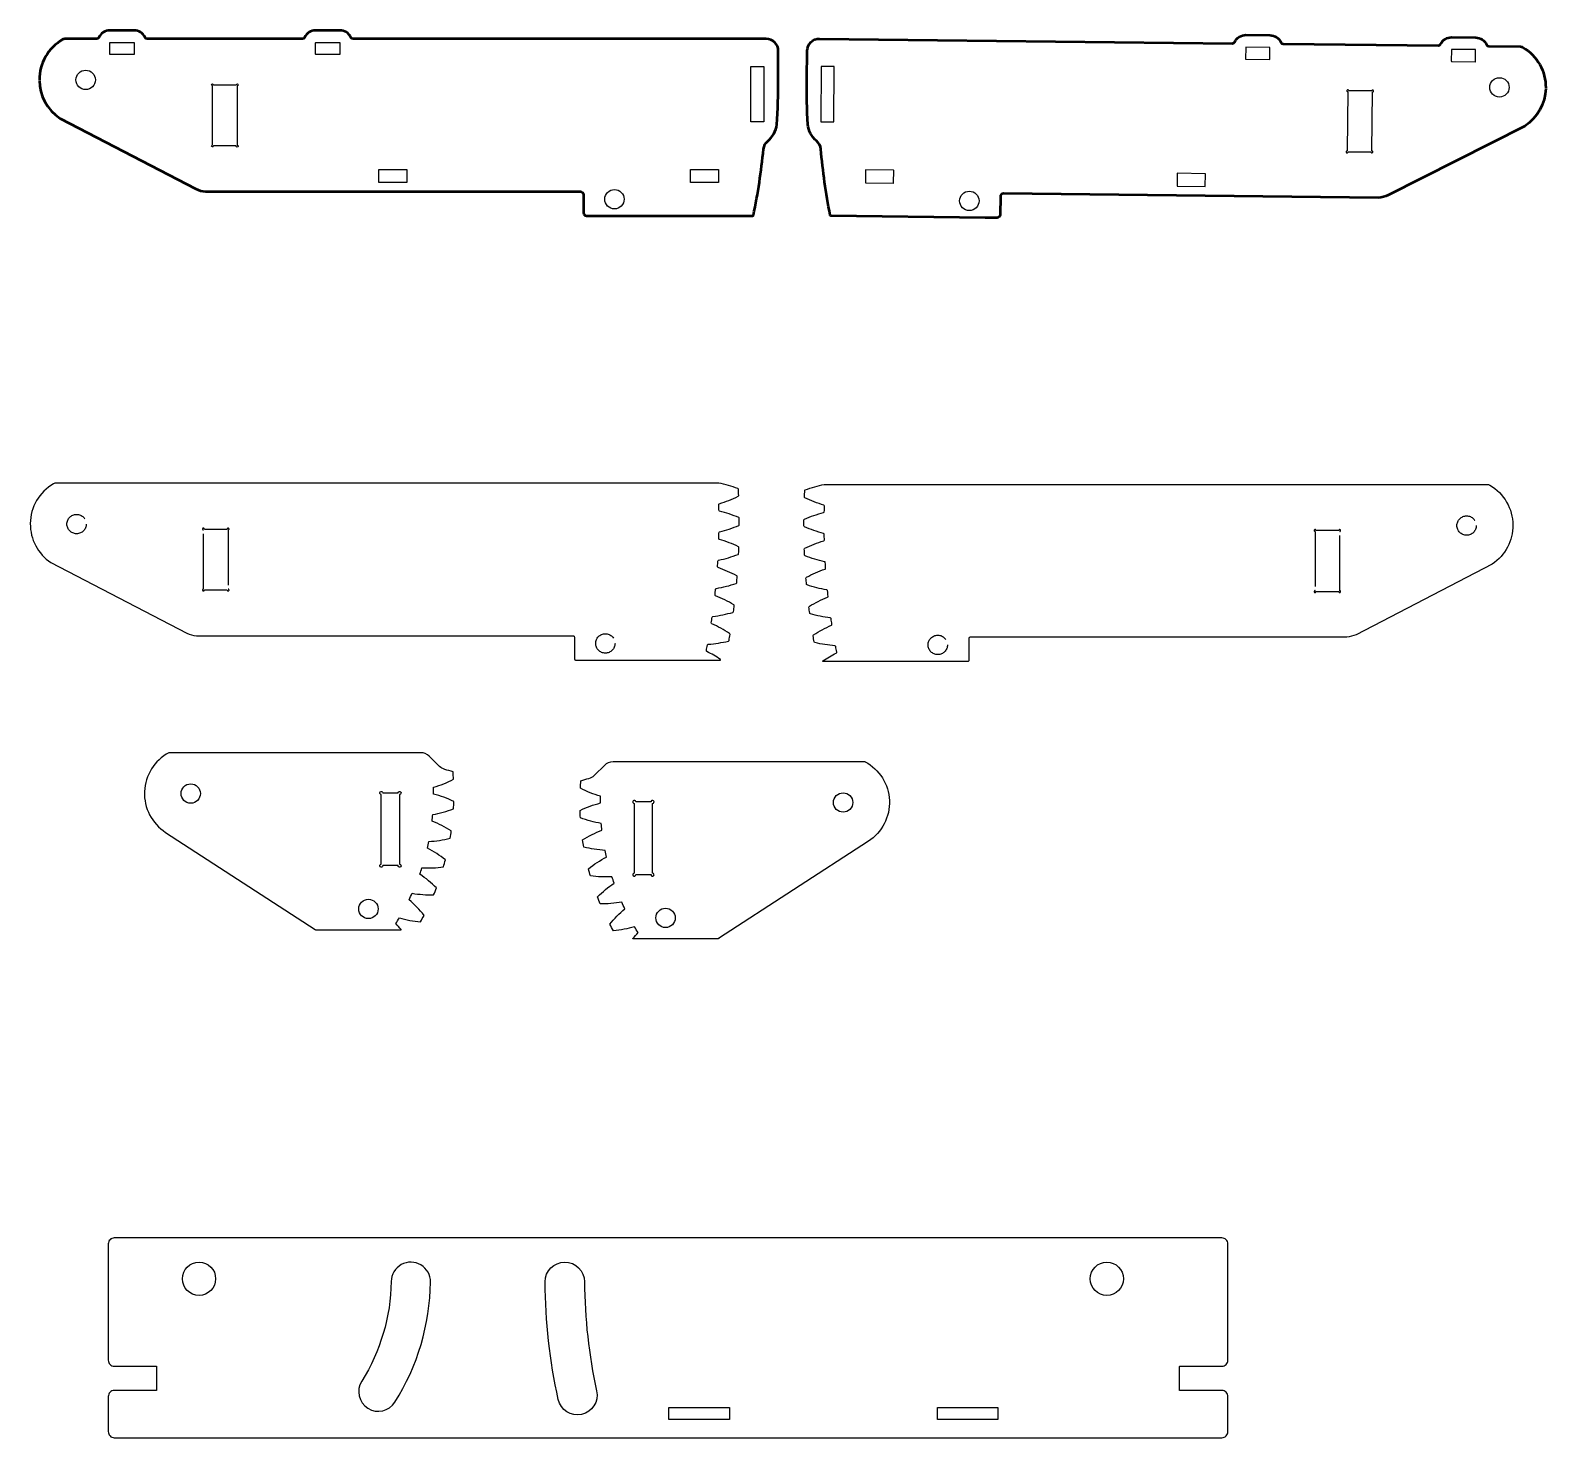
# Model space of a CAD drawing. Header units: millimetres. Extents: x 5 to 255, y 17 to 249.
import ezdxf

# ---------------------------------------------------------------- set-up
doc = ezdxf.new("R2010")
doc.units = ezdxf.units.MM
doc.linetypes.add('Chain', pattern=[13.68, 9.12, -1.14, 2.28, -1.14])
doc.layers.add('3D Sketch Geometry (ANSI)', color=210, linetype='Chain', lineweight=25, plot=False)
doc.layers.add('Bend Extent (ANSI)', color=94, linetype='Continuous', lineweight=50, plot=False)

msp = doc.modelspace()

# ---------------------------------------------------------------- linework, layer by layer
at = {"color": 116, "true_color": 0x136734}
for points in [[(21.69, 247.42), (21.69, 245.52, -0.414214), (21.64, 245.47), (17.74, 245.47, -0.414214), (17.69, 245.52), (17.69, 247.42, -0.414214), (17.74, 247.47), (21.64, 247.47, -0.414214)], [(55.69, 247.42), (55.69, 245.52, -0.414214), (55.64, 245.47), (51.74, 245.47, -0.414214), (51.69, 245.52), (51.69, 247.42, -0.414214), (51.74, 247.47), (55.64, 247.47, -0.414214)], [(205.36, 246.65), (205.34, 244.75, 0.414214), (205.39, 244.7), (209.29, 244.66, 0.414214), (209.34, 244.7), (209.36, 246.6, 0.414214), (209.31, 246.66), (205.41, 246.7, 0.414214)], [(239.36, 246.27), (239.34, 244.37, 0.414214), (239.39, 244.32), (243.29, 244.28, 0.414214), (243.34, 244.33), (243.36, 246.23, 0.414214), (243.31, 246.28), (239.41, 246.32, 0.414214)], [(123.62, 234.4), (123.62, 243.45, -0.414214), (123.67, 243.5), (125.72, 243.5, -0.414214), (125.77, 243.45), (125.77, 234.4, -0.414214), (125.72, 234.35), (123.67, 234.35, -0.414214)], [(137.29, 234.38), (137.39, 243.42, 0.414214), (137.34, 243.48), (135.29, 243.5, 0.414214), (135.24, 243.45), (135.14, 234.4, 0.414214), (135.19, 234.35), (137.24, 234.33, 0.414214)], [(34.8, 230.39, -2.414214), (34.65, 230.54), (34.65, 240.31, -2.414214), (34.8, 240.46), (38.58, 240.46, -2.414214), (38.73, 240.31), (38.73, 230.5, -2.923988), (38.58, 230.39)], [(226.06, 229.38, 2.414214), (226.21, 229.53), (226.32, 239.3, 2.414214), (226.17, 239.46), (222.39, 239.5, 2.414214), (222.24, 239.35), (222.13, 229.54, 2.923988), (222.28, 229.42)], [(113.67, 226.5), (118.22, 226.5, -0.414214), (118.27, 226.45), (118.27, 224.4, -0.414214), (118.22, 224.35), (113.67, 224.35, -0.414214), (113.62, 224.4), (113.62, 226.45, -0.414214)], [(147.16, 226.37), (142.61, 226.42, 0.414214), (142.56, 226.37), (142.53, 224.32, 0.414214), (142.58, 224.27), (147.13, 224.22, 0.414214), (147.18, 224.27), (147.21, 226.32, 0.414214)]]:
    msp.add_lwpolyline(points, format="xyb", close=True, dxfattribs=at)
for points in [[(62.12, 226.49), (66.77, 226.5), (66.77, 224.35), (62.12, 224.35)], [(198.7, 225.78), (194.05, 225.85), (194.03, 223.7), (198.68, 223.65)]]:
    msp.add_lwpolyline(points, close=True, dxfattribs=at)
at = {"linetype": 'ByBlock'}
for points in [[(18.42, 16.98), (201.42, 16.98, 0.414214), (202.42, 17.98), (202.42, 23.77, 0.414214), (201.42, 24.77), (194.47, 24.77, -0.414214), (194.42, 24.82), (194.42, 28.72, -0.414214), (194.47, 28.77), (201.42, 28.77, 0.414214), (202.42, 29.77), (202.42, 48.98, 0.414214), (201.42, 49.98), (18.42, 49.98, 0.414214), (17.42, 48.98), (17.42, 29.77, 0.414214), (18.42, 28.77), (25.37, 28.77, -0.414214), (25.42, 28.72), (25.42, 24.82, -0.414214), (25.37, 24.77), (18.42, 24.77, 0.414214), (17.42, 23.77), (17.42, 17.98, 0.414214)], [(110.05, 20.03), (110.05, 21.93, -0.414214), (110.1, 21.98), (120, 21.98, -0.414214), (120.05, 21.93), (120.05, 20.03, -0.414214), (120, 19.98), (110.1, 19.98, -0.414214)], [(164.37, 19.98), (154.47, 19.98, -0.414214), (154.42, 20.03), (154.42, 21.93, -0.414214), (154.47, 21.98), (164.37, 21.98, -0.414214), (164.42, 21.93), (164.42, 20.03, -0.414214)]]:
    msp.add_lwpolyline(points, format="xyb", close=True, dxfattribs=at)
for points in [[(64.8, 22.86, 0.137707), (70.67, 42.68, 1), (64.17, 42.78, -0.137707), (59.3, 26.32, 1)], [(96.11, 42.75, 0.05273), (98.12, 24.7, -1), (91.77, 23.31, -0.05273), (89.61, 42.71, -1)]]:
    msp.add_lwpolyline(points, format="xyb", close=True)
at = {"color": 116, "true_color": 0x136734}
for centre in [(13.69, 241.28), (247.29, 240.05), (101.06, 221.57), (159.7, 221.3)]:
    msp.add_circle(centre, 1.6, dxfattribs=at)
for centre in [(32.42, 43.23), (182.42, 43.23)]:
    msp.add_circle(centre, 2.75)
at = {"layer": '3D Sketch Geometry (ANSI)', "color": 242, "linetype": 'ByBlock', "true_color": 0xcd2027}
for points in [[(119.88, 148.57, 0.29898), (119.99, 148.69, 0.002297), (120.16, 149.68, 0.29898), (120.09, 149.83, 0.037995), (117.15, 151.44, -0.337234), (117.07, 151.6, 0.002207), (117.21, 152.52, -0.337234), (117.34, 152.65, 0.037995), (120.62, 153.32, 0.29898), (120.73, 153.44, 0.002297), (120.86, 154.44, 0.29898), (120.79, 154.59, 0.037995), (117.78, 156.06, -0.337234), (117.68, 156.22, 0.002207), (117.78, 157.15, -0.337234), (117.91, 157.28, 0.037995), (121.16, 158.09, 0.29898), (121.26, 158.22, 0.002297), (121.35, 159.23, 0.29898), (121.27, 159.37, 0.037995), (118.2, 160.71, -0.337234), (118.1, 160.86, 0.002207), (118.16, 161.8, -0.337234), (118.27, 161.94, 0.037995), (121.49, 162.89, 0.29898), (121.58, 163.02, 0.002297), (121.62, 164.03, 0.29898), (121.54, 164.17, 0.037995), (118.41, 165.38, -0.337234), (118.31, 165.52, 0.002207), (118.32, 166.46, -0.337234), (118.44, 166.6, 0.037995), (121.6, 167.69, 0.29898), (121.69, 167.83, 0.002297), (121.69, 168.84, 0.29898), (121.6, 168.98, 0.037995), (118.42, 170.04, -0.337234), (118.31, 170.19, 0.002207), (118.29, 171.12, -0.337233), (118.39, 171.27, 0.037994), (121.51, 172.5, 0.29898), (121.59, 172.64, 0.002297), (121.55, 173.65, 0.29898), (121.45, 173.78, 0.037035), (118.31, 174.69, 0.052181), (118.28, 174.69), (8.86, 174.69, 0.132002), (8.36, 174.56, 0.266228), (4.54, 167.98, 0.253418), (7.95, 161.55), (30.42, 149.86, 0.052962), (31.98, 149.45, 0.038372), (32.01, 149.44), (94.24, 149.44, -0.414214), (94.44, 149.24), (94.44, 145.64, 0.414214), (94.64, 145.44), (96.94, 145.44), (102.69, 145.44), (118.56, 145.44, 0.74267), (118.58, 145.54, 0.029539), (116.33, 146.85, -0.337234), (116.25, 147.01, 0.002197), (116.43, 147.93, -0.337213), (116.57, 148.05, 0.037974)], [(134.18, 148.32, -0.29898), (134.06, 148.44, -0.002297), (133.89, 149.44, -0.29898), (133.96, 149.59, -0.037995), (136.9, 151.19, 0.337234), (136.99, 151.35, -0.002207), (136.85, 152.28, 0.337234), (136.72, 152.41, -0.037995), (133.43, 153.07, -0.29898), (133.32, 153.2, -0.002297), (133.19, 154.2, -0.29898), (133.27, 154.34, -0.037995), (136.28, 155.82, 0.337234), (136.37, 155.98, -0.002207), (136.27, 156.91, 0.337234), (136.15, 157.04, -0.037995), (132.89, 157.85, -0.29898), (132.79, 157.98, -0.002297), (132.71, 158.98, -0.29898), (132.78, 159.13, -0.037995), (135.86, 160.47, 0.337234), (135.96, 160.62, -0.002207), (135.9, 161.56, 0.337234), (135.78, 161.69, -0.037995), (132.57, 162.65, -0.29898), (132.47, 162.78, -0.002297), (132.43, 163.78, -0.29898), (132.51, 163.92, -0.037995), (135.64, 165.13, 0.337234), (135.75, 165.28, -0.002207), (135.73, 166.22, 0.337234), (135.62, 166.36, -0.037995), (132.45, 167.45, -0.29898), (132.36, 167.59, -0.002297), (132.36, 168.59, -0.29898), (132.45, 168.73, -0.037995), (135.63, 169.8, 0.337234), (135.74, 169.94, -0.002207), (135.77, 170.88, 0.337233), (135.66, 171.03, -0.037994), (132.54, 172.26, -0.29898), (132.46, 172.4, -0.002297), (132.51, 173.4, -0.29898), (132.6, 173.54, -0.037035), (135.74, 174.45, -0.052181), (135.77, 174.45), (245.2, 174.45, -0.132002), (245.7, 174.32, -0.266228), (249.51, 167.74, -0.253418), (246.11, 161.3), (223.63, 149.62, -0.052962), (222.07, 149.2, -0.038372), (222.04, 149.2), (159.82, 149.2, 0.414214), (159.62, 149), (159.62, 145.4, -0.414214), (159.42, 145.2), (157.12, 145.2), (151.37, 145.2), (135.5, 145.2, -0.74267), (135.47, 145.29, -0.029539), (137.72, 146.6, 0.337234), (137.8, 146.77, -0.002197), (137.62, 147.68, 0.337213), (137.49, 147.8, -0.037974)]]:
    msp.add_lwpolyline(points, format="xyb", close=True, dxfattribs=at)
at = {"layer": '3D Sketch Geometry (ANSI)', "color": 242, "true_color": 0xcd2027}
for points in [[(33.3, 157.01, -2.414214), (33.15, 157.16), (33.15, 166.93, -2.414214), (33.3, 167.08), (37.08, 167.08, -2.414214), (37.23, 166.93), (37.23, 157.16, -2.414214), (37.08, 157.01)], [(220.75, 156.76, 2.414214), (220.9, 156.91), (220.9, 166.69, 2.414214), (220.75, 166.84), (216.98, 166.84, 2.414214), (216.83, 166.69), (216.83, 156.91, 2.414214), (216.98, 156.76)]]:
    msp.add_lwpolyline(points, format="xyb", close=True, dxfattribs=at)
at = {"layer": '3D Sketch Geometry (ANSI)', "linetype": 'ByBlock'}
for points in [[(26.89, 116.98), (51.63, 100.91, 0.144993), (51.69, 100.89), (65.79, 100.89, 0.631159), (65.8, 100.91, 0.017727), (64.94, 101.9, 0.007013), (65.52, 102.86, 0.048281), (69.02, 102.19, 0.007013), (69.6, 103.26, 0.048281), (67.13, 105.83, 0.00756), (67.64, 106.92, 0.048281), (71.19, 106.66, 0.007013), (71.65, 107.8, 0.048281), (68.9, 110.06, 0.007013), (69.26, 111.12, 0.048281), (72.81, 111.26, 0.007013), (73.14, 112.44, 0.048281), (70.15, 114.38, 0.007013), (70.39, 115.48, 0.048281), (73.91, 116.01, 0.007013), (74.1, 117.22, 0.048281), (70.92, 118.81, 0.007013), (71.03, 119.93, 0.048281), (74.47, 120.86, 0.007013), (74.52, 122.08, 0.048281), (71.18, 123.3, 0.007013), (71.17, 124.43, 0.048281), (74.48, 125.74, 0.007057), (74.39, 126.96, 0.018956), (73.05, 127.37, -0.131865), (72.15, 127.88), (70.46, 129.56, 0.197777), (69.05, 130.14), (27.48, 130.14, 0.123943), (27.43, 130.13, 0.570034)], [(143.02, 115.5), (118.27, 99.43, -0.144993), (118.22, 99.41), (104.12, 99.41, -0.631159), (104.11, 99.43, -0.017727), (104.97, 100.42, -0.007013), (104.38, 101.38, -0.048281), (100.88, 100.71, -0.007013), (100.3, 101.79, -0.048281), (102.78, 104.35, -0.00756), (102.26, 105.44, -0.048281), (98.71, 105.18, -0.007013), (98.26, 106.32, -0.048281), (101.01, 108.58, -0.007013), (100.65, 109.64, -0.048281), (97.09, 109.78, -0.007013), (96.77, 110.96, -0.048281), (99.75, 112.9, -0.007013), (99.51, 114, -0.048281), (95.99, 114.54, -0.007013), (95.8, 115.74, -0.048281), (98.99, 117.33, -0.007013), (98.87, 118.45, -0.048281), (95.44, 119.38, -0.007013), (95.38, 120.6, -0.048281), (98.73, 121.83, -0.007013), (98.74, 122.95, -0.048281), (95.43, 124.26, -0.007057), (95.51, 125.48, -0.018956), (96.85, 125.89, 0.131865), (97.75, 126.4), (99.45, 128.08, -0.197777), (100.86, 128.66), (142.43, 128.66, -0.123943), (142.47, 128.65, -0.570034)], [(65.56, 111.73, -2.414214), (65.31, 111.48), (62.79, 111.48, -2.414214), (62.54, 111.73), (62.54, 123.25, -2.414214), (62.79, 123.5), (65.31, 123.5, -2.414214), (65.56, 123.25)], [(104.34, 110.25, 2.414214), (104.59, 110), (107.11, 110, 2.414214), (107.36, 110.25), (107.36, 121.77, 2.414214), (107.11, 122.02), (104.59, 122.02, 2.414214), (104.34, 121.77)]]:
    msp.add_lwpolyline(points, format="xyb", close=True, dxfattribs=at)
at = {"layer": '3D Sketch Geometry (ANSI)', "color": 242, "true_color": 0xcd2027}
for centre in [(12.19, 167.91), (241.87, 167.66), (99.56, 148.19), (154.49, 147.95)]:
    msp.add_circle(centre, 1.6, dxfattribs=at)
at = {"layer": '3D Sketch Geometry (ANSI)', "linetype": 'ByBlock'}
for centre in [(31.05, 123.39), (138.85, 121.91), (60.41, 104.33), (109.5, 102.85)]:
    msp.add_circle(centre, 1.6, dxfattribs=at)
at = {"layer": 'Bend Extent (ANSI)', "color": 116, "true_color": 0x136734}
for points in [[(6.05, 241.21, 0.248049), (9.45, 234.92), (31.87, 223.27, 0.094323), (33.49, 222.82), (95.44, 222.82, -0.414214), (95.94, 222.32), (95.94, 219.32, 0.414214), (96.44, 218.82), (98.44, 218.82), (123.9, 218.82, 0.356751), (124.04, 218.94, 0.024505), (125.7, 229.85, -0.195334), (126.41, 231.18, 0.189209), (127.89, 233.89, 0.016186), (128.14, 241.32), (128.14, 246.07, 0.414214), (126.14, 248.07), (57.87, 248.07, -0.293253), (57.51, 248.31, 0.293253), (55.69, 249.47), (51.69, 249.47, 0.293253), (49.87, 248.31, -0.293253), (49.51, 248.07), (23.87, 248.07, -0.293253), (23.51, 248.31, 0.293253), (21.69, 249.47), (17.69, 249.47, 0.293253), (15.87, 248.31, -0.293253), (15.51, 248.07), (10.36, 248.07, 0.132002), (9.86, 247.94, 0.268935), (6.05, 241.28)], [(254.93, 239.88, -0.248049), (251.46, 233.64), (228.91, 222.23, -0.094323), (227.28, 221.81), (165.34, 222.49, 0.414214), (164.83, 222), (164.8, 219, -0.414214), (164.3, 218.5), (162.3, 218.52), (136.84, 218.8, -0.356751), (136.7, 218.93, -0.024505), (135.16, 229.85, 0.195334), (134.47, 231.19, -0.189209), (133.01, 233.92, -0.016186), (132.85, 241.35), (132.9, 246.1, -0.414214), (134.93, 248.08), (203.18, 247.32, 0.293253), (203.55, 247.55, -0.293253), (205.38, 248.7), (209.38, 248.65, -0.293253), (211.19, 247.47, 0.293253), (211.55, 247.23), (237.18, 246.95, 0.293253), (237.55, 247.18, -0.293253), (239.38, 248.32), (243.38, 248.28, -0.293253), (245.18, 247.09, 0.293253), (245.55, 246.85), (250.69, 246.8, -0.132002), (251.19, 246.66, -0.268935), (254.93, 239.96)]]:
    msp.add_lwpolyline(points, format="xyb", dxfattribs=at)

doc.saveas('drawing.dxf')
